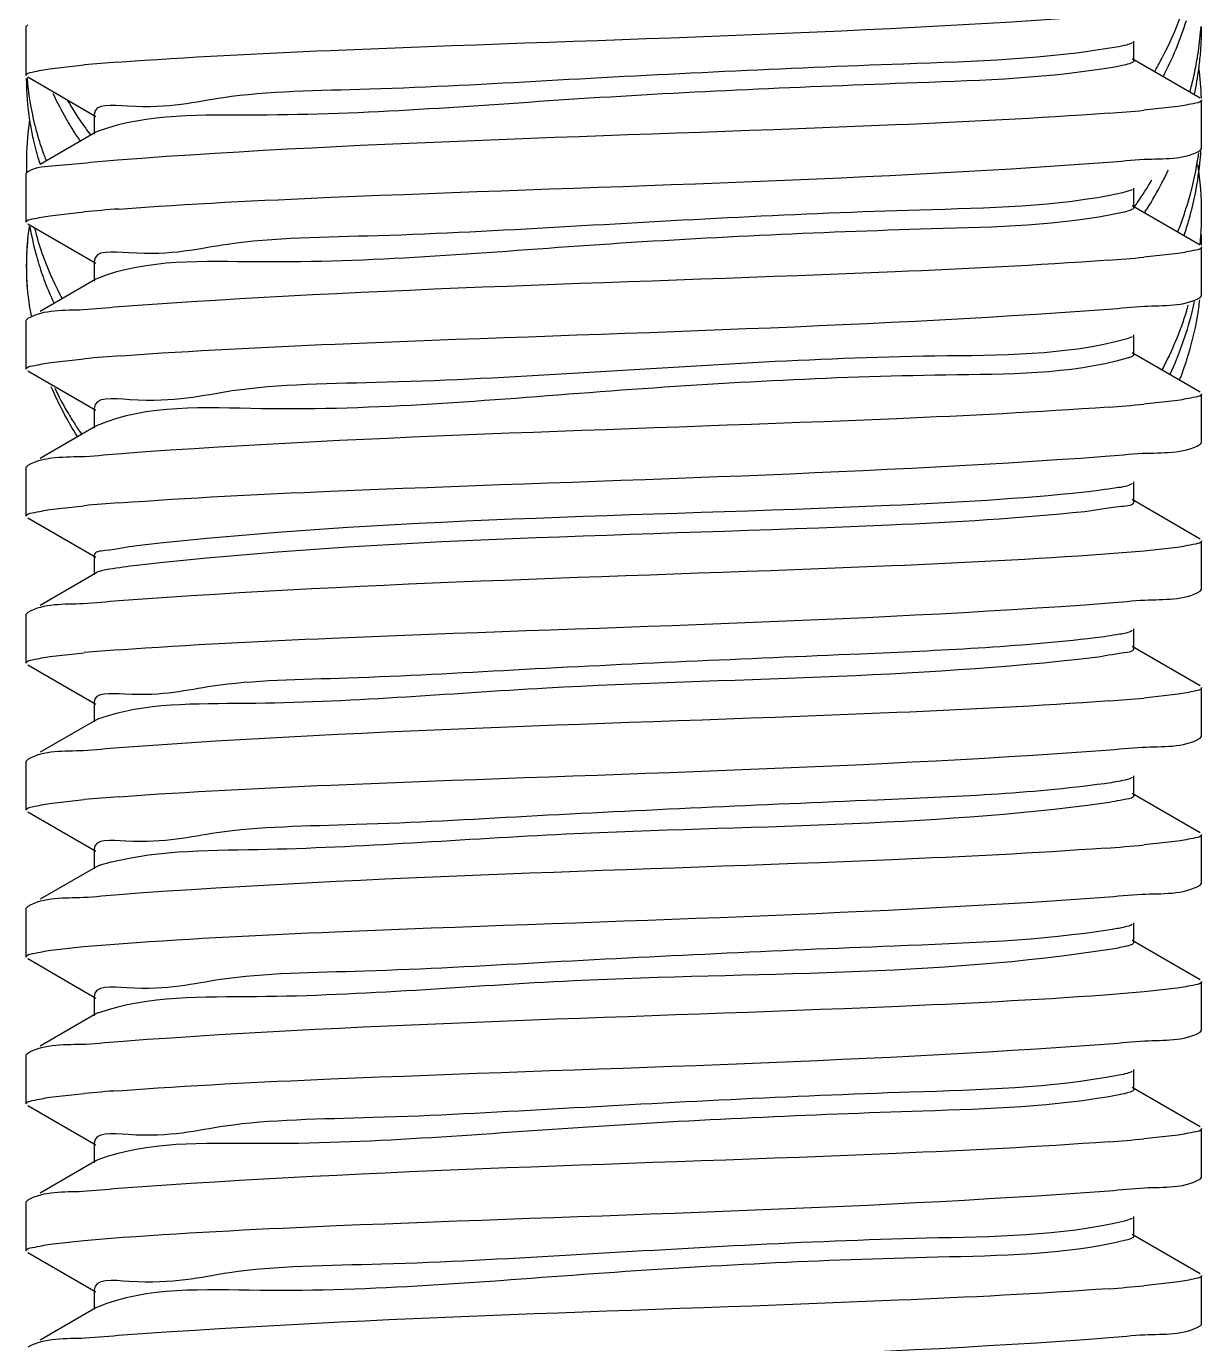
# Model space of a CAD drawing. Extents: x 921423 to 1291758, y 534425 to 1049953.
# Drawn here: x 1127829.6 to 1127884.3, y 865276.1 to 865337.3 of the extents above; entities that cross this region are included whole.
import ezdxf

# ---------------------------------------------------------------- set-up
doc = ezdxf.new("R2010")
doc.units = 0
doc.header["$LTSCALE"] = 1000
doc.header["$MEASUREMENT"] = 0
doc.layers.add('02___PRT_ALL_AXES', color=7, linetype='Continuous')

msp = doc.modelspace()

# ---------------------------------------------------------------- linework, layer by layer
at = {"color": 7, "linetype": 'Continuous'}
for p, q in [((1127829.693, 865337.366), (1127829.628, 865337.292)), ((1127829.628, 865335.015), (1127829.628, 865337.292)), ((1127881.114, 865335.698), (1127881.114, 865336.609)), ((1127830.71, 865335.322), (1127832.321, 865335.502)), ((1127884.204, 865333.951), (1127881.041, 865335.783)), ((1127829.693, 865334.94), (1127832.856, 865333.109)), ((1127884.141, 865335.345), (1127884.148, 865335.399)), ((1127884.268, 865331.6), (1127884.268, 865333.877)), ((1127832.783, 865333.194), (1127832.783, 865332.283)), ((1127883.167, 865333.567), (1127881.58, 865333.39)), ((1127832.856, 865332.368), (1127830.267, 865330.869)), ((1127832.936, 865332.405), (1127832.857, 865332.368)), ((1127830.153, 865331.249), (1127830.167, 865331.202)), ((1127830.446, 865331.33), (1127830.429, 865331.376)), ((1127884.204, 865331.525), (1127884.268, 865331.6)), ((1127829.693, 865330.536), (1127829.628, 865330.462)), ((1127829.628, 865328.185), (1127829.628, 865330.462)), ((1127881.04, 865329.694), (1127880.584, 865329.551)), ((1127881.114, 865328.868), (1127881.114, 865329.779)), ((1127884.204, 865327.121), (1127881.041, 865328.953)), ((1127883.799, 865328.743), (1127883.806, 865328.773)), ((1127830.721, 865328.493), (1127832.317, 865328.671)), ((1127829.693, 865328.11), (1127832.856, 865326.279)), ((1127883.57, 865327.938), (1127883.585, 865327.988)), ((1127884.268, 865324.77), (1127884.268, 865327.047)), ((1127832.783, 865326.364), (1127832.783, 865325.453)), ((1127883.175, 865326.738), (1127881.586, 865326.561)), ((1127829.628, 865326.173), (1127829.628, 865326.105)), ((1127832.856, 865325.538), (1127830.267, 865324.039)), ((1127832.939, 865325.576), (1127832.857, 865325.538)), ((1127884.204, 865324.695), (1127884.268, 865324.77)), ((1127829.693, 865323.707), (1127829.628, 865323.632)), ((1127829.628, 865321.355), (1127829.628, 865323.632)), ((1127881.04, 865322.864), (1127880.806, 865322.775)), ((1127881.114, 865322.038), (1127881.114, 865322.949)), ((1127884.204, 865320.292), (1127881.041, 865322.123)), ((1127830.762, 865321.669), (1127832.31, 865321.841)), ((1127829.693, 865321.28), (1127832.856, 865319.449)), ((1127884.268, 865317.94), (1127884.268, 865320.217)), ((1127883.165, 865319.907), (1127881.581, 865319.731)), ((1127832.783, 865319.534), (1127832.783, 865318.623)), ((1127832.856, 865318.708), (1127830.267, 865317.209)), ((1127832.919, 865318.738), (1127832.856, 865318.708)), ((1127884.204, 865317.865), (1127884.268, 865317.94)), ((1127829.693, 865316.877), (1127829.628, 865316.802)), ((1127829.628, 865314.525), (1127829.628, 865316.802)), ((1127881.114, 865315.208), (1127881.114, 865316.119)), ((1127884.204, 865313.462), (1127881.041, 865315.293)), ((1127830.726, 865314.834), (1127832.317, 865315.011)), ((1127829.693, 865314.45), (1127832.856, 865312.619)), ((1127881.591, 865312.902), (1127879.779, 865312.755)), ((1127883.126, 865313.071), (1127881.591, 865312.902)), ((1127884.268, 865311.11), (1127884.268, 865313.387)), ((1127832.783, 865312.704), (1127832.783, 865311.793)), ((1127832.856, 865311.878), (1127830.267, 865310.379)), ((1127884.204, 865311.035), (1127884.268, 865311.11)), ((1127829.693, 865310.047), (1127829.628, 865309.972)), ((1127829.628, 865307.695), (1127829.628, 865309.972)), ((1127881.114, 865308.378), (1127881.114, 865309.289)), ((1127830.725, 865308.004), (1127832.317, 865308.181)), ((1127884.204, 865306.632), (1127881.041, 865308.463)), ((1127829.693, 865307.62), (1127832.856, 865305.789)), ((1127883.178, 865306.249), (1127881.579, 865306.07)), ((1127884.268, 865304.28), (1127884.268, 865306.557)), ((1127832.783, 865305.874), (1127832.783, 865304.963)), ((1127832.856, 865305.048), (1127830.267, 865303.549)), ((1127832.984, 865305.103), (1127832.856, 865305.048)), ((1127884.204, 865304.205), (1127884.268, 865304.28)), ((1127829.693, 865303.217), (1127829.628, 865303.142)), ((1127829.628, 865300.865), (1127829.628, 865303.142)), ((1127881.114, 865301.548), (1127881.114, 865302.459)), ((1127830.707, 865301.172), (1127832.311, 865301.351)), ((1127884.204, 865299.802), (1127881.041, 865301.633)), ((1127829.693, 865300.79), (1127832.856, 865298.959)), ((1127883.161, 865299.416), (1127881.597, 865299.242)), ((1127884.268, 865297.45), (1127884.268, 865299.727)), ((1127832.783, 865299.044), (1127832.783, 865298.133)), ((1127832.856, 865298.218), (1127830.267, 865296.719)), ((1127833.021, 865298.286), (1127832.857, 865298.218)), ((1127884.204, 865297.375), (1127884.268, 865297.45)), ((1127829.693, 865296.387), (1127829.628, 865296.312)), ((1127829.628, 865294.035), (1127829.628, 865296.312)), ((1127881.114, 865294.718), (1127881.114, 865295.629)), ((1127830.768, 865294.35), (1127832.303, 865294.52)), ((1127832.303, 865294.52), (1127834.13, 865294.668)), ((1127884.204, 865292.972), (1127881.041, 865294.803)), ((1127829.693, 865293.96), (1127832.856, 865292.129)), ((1127884.268, 865290.62), (1127884.268, 865292.897)), ((1127832.783, 865292.214), (1127832.783, 865291.303)), ((1127881.595, 865292.412), (1127879.747, 865292.262)), ((1127883.128, 865292.582), (1127881.595, 865292.412)), ((1127832.958, 865291.434), (1127832.857, 865291.388)), ((1127832.856, 865291.388), (1127830.267, 865289.889)), ((1127884.204, 865290.545), (1127884.268, 865290.62)), ((1127829.693, 865289.557), (1127829.628, 865289.482)), ((1127829.628, 865287.205), (1127829.628, 865289.482)), ((1127881.114, 865287.888), (1127881.114, 865288.799)), ((1127884.204, 865286.142), (1127881.041, 865287.973)), ((1127829.693, 865287.13), (1127832.856, 865285.299)), ((1127830.716, 865287.513), (1127832.319, 865287.692)), ((1127884.268, 865283.79), (1127884.268, 865286.067)), ((1127832.783, 865285.384), (1127832.783, 865284.473)), ((1127883.171, 865285.758), (1127881.579, 865285.581)), ((1127832.856, 865284.558), (1127830.267, 865283.059)), ((1127832.955, 865284.603), (1127832.857, 865284.558)), ((1127884.204, 865283.715), (1127884.268, 865283.79)), ((1127829.693, 865282.727), (1127829.628, 865282.652)), ((1127829.628, 865280.375), (1127829.628, 865282.652)), ((1127881.04, 865281.884), (1127880.685, 865281.764)), ((1127881.114, 865281.058), (1127881.114, 865281.969)), ((1127832.299, 865280.86), (1127834.109, 865281.007)), ((1127884.204, 865279.312), (1127881.041, 865281.143)), ((1127830.741, 865280.687), (1127832.299, 865280.86)), ((1127829.693, 865280.3), (1127832.856, 865278.469)), ((1127884.268, 865276.96), (1127884.268, 865279.237)), ((1127832.783, 865278.554), (1127832.783, 865277.643)), ((1127883.192, 865278.931), (1127881.585, 865278.751)), ((1127832.856, 865277.728), (1127830.267, 865276.229)), ((1127832.93, 865277.763), (1127832.857, 865277.728)), ((1127884.204, 865276.885), (1127884.268, 865276.96))]:
    msp.add_line(p, q, dxfattribs=at)
for centre, radius, start, end in [((1127867.569, 865343.635), 16.787, 332.38838, 339.43993), ((1127869.341, 865338.26), 14.928, 351.846, 356.2867), ((1127869.497, 865337.283), 14.771, 355.5353, 359.99493), ((1127869.207, 865338.278), 15.063, 350.64003, 351.8499), ((1127869.348, 865337.294), 14.921, 352.70337, 355.53637), ((1127840.459, 865245.889), 89.982, 94.19792, 95.18889), ((1127866.764, 865344.046), 17.692, 330.43107, 331.70711), ((1127866.93, 865343.957), 17.503, 331.70877, 332.06198), ((1127867.002, 865343.918), 17.421, 332.06197, 332.42601), ((1127869.13, 865338.291), 15.14, 349.0418, 350.63967), ((1127842.542, 865335.866), 12.915, 184.28505, 194.08425), ((1127866.588, 865344.146), 17.894, 329.99364, 330.43264), ((1127868.984, 865338.32), 15.29, 345.77591, 349.03863), ((1127869.141, 865337.323), 15.13, 347.84052, 352.48893), ((1127869.388, 865333.41), 14.881, 2.08932, 7.53334), ((1127842.322, 865334.872), 12.694, 180.02636, 188.86428), ((1127868.818, 865338.362), 15.461, 344.56355, 345.77831), ((1127844.437, 865340.429), 14.941, 204.72672, 209.72324), ((1127845.489, 865342.008), 16.158, 210.24782, 215.73267), ((1127873.34, 865424.15), 91.133, 274.16321, 275.1878), ((1127842.303, 865330.998), 12.674, 171.89905, 179.97887), ((1127842.47, 865330.977), 12.842, 171.23841, 171.90996), ((1127842.516, 865334.9), 12.889, 188.85142, 189.81542), ((1127842.636, 865334.921), 13.011, 189.81946, 193.08109), ((1127842.835, 865335.934), 13.216, 194.0613, 195.3449), ((1127842.954, 865335.967), 13.339, 195.3456, 196.77793), ((1127845.051, 865340.775), 15.645, 209.70661, 211.99456), ((1127845.317, 865340.939), 15.958, 211.98843, 212.3803), ((1127846.194, 865342.503), 17.02, 215.69841, 217.04961), ((1127842.801, 865334.959), 13.18, 193.07947, 195.29782), ((1127843.056, 865335.998), 13.446, 196.77664, 197.22067), ((1127843.249, 865336.059), 13.649, 197.22693, 200.06654), ((1127845.429, 865341.01), 16.091, 212.38074, 213.08926), ((1127845.615, 865341.132), 16.313, 213.09015, 214.18599), ((1127833.341, 865331.394), 1.089, 109.96472, 111.82724), ((1127842.929, 865334.994), 13.313, 195.29646, 196.33914), ((1127843.084, 865335.04), 13.474, 196.54913, 197.92083), ((1127843.517, 865336.156), 13.933, 200.26671, 201.40137), ((1127869.067, 865333.472), 15.204, 345.78153, 352.20256), ((1127869.396, 865332.46), 14.872, 354.07196, 356.26019), ((1127842.182, 865331.003), 12.553, 180.00084, 182.13638), ((1127867.191, 865338.025), 17.209, 332.271, 334.49757), ((1127869.18, 865332.486), 15.089, 347.9337, 354.0596), ((1127869.389, 865328.583), 14.879, 0.02022, 8.83236), ((1127865.968, 865339.689), 18.617, 325.38357, 329.20206), ((1127866.548, 865338.369), 17.938, 327.82959, 332.25258), ((1127868.69, 865333.567), 15.594, 342.41355, 345.78461), ((1127840.529, 865238.236), 90.808, 94.17199, 95.18887), ((1127865.439, 865340.049), 19.257, 324.66063, 324.99582), ((1127865.52, 865339.993), 19.158, 324.99577, 325.39951), ((1127866.024, 865338.691), 18.553, 327.20312, 327.85011), ((1127868.268, 865333.701), 16.036, 339.38186, 342.03731), ((1127868.468, 865333.635), 15.826, 342.04253, 342.42049), ((1127868.953, 865332.532), 15.321, 345.79838, 347.94108), ((1127868.685, 865332.602), 15.598, 342.79148, 345.29681), ((1127868.853, 865332.557), 15.424, 345.30097, 345.6836), ((1127869.513, 865328.589), 14.755, 356.29028, 359.99667), ((1127842.344, 865326.164), 12.716, 171.64501, 177.54802), ((1127842.703, 865330.105), 13.079, 189.36639, 195.44678), ((1127842.832, 865331.104), 13.213, 194.03207, 195.29641), ((1127843.165, 865331.2), 13.559, 195.3162, 200.39773), ((1127868.016, 865333.795), 16.305, 338.29271, 339.3859), ((1127868.432, 865332.68), 15.863, 341.29634, 342.60487), ((1127869.409, 865328.595), 14.86, 354.53631, 356.29189), ((1127869.549, 865327.623), 14.719, 358.04486, 359.99927), ((1127842.186, 865326.173), 12.558, 177.55823, 179.9989), ((1127842.937, 865330.167), 13.322, 195.43489, 196.40077), ((1127843.003, 865330.186), 13.391, 196.40017, 196.66388), ((1127843.263, 865330.267), 13.662, 196.67753, 200.78851), ((1127844.032, 865331.535), 14.489, 200.44246, 208.40818), ((1127873.303, 865417.741), 91.555, 274.14649, 275.19053), ((1127842.156, 865326.173), 12.528, 180.00002, 180.30728), ((1127842.177, 865326.174), 12.548, 180.30753, 181.50947), ((1127842.204, 865326.174), 12.576, 181.5093, 182.21602), ((1127842.251, 865326.176), 12.623, 182.21693, 184.33673), ((1127842.299, 865326.18), 12.671, 184.33573, 184.836), ((1127842.446, 865326.195), 12.818, 184.84799, 190.56833), ((1127843.804, 865330.474), 14.241, 200.79279, 205.0496), ((1127868.952, 865327.703), 15.323, 345.78042, 347.93101), ((1127868.568, 865328.774), 15.721, 342.51146, 343.57242), ((1127840.731, 865229.039), 93.183, 94.10288, 95.18516), ((1127844.532, 865326.957), 15.049, 205.54178, 210.1204), ((1127873.326, 865410.656), 91.3, 274.15757, 275.18771), ((1127845.127, 865327.298), 15.734, 210.1074, 212.42835), ((1127845.4, 865327.469), 16.056, 212.42194, 212.81138), ((1127845.499, 865327.533), 16.174, 212.8116, 213.38186), ((1127845.686, 865327.657), 16.398, 213.38336, 214.5998), ((1127840.54, 865224.446), 90.938, 94.16845, 95.18814), ((1127840.538, 865217.646), 90.908, 94.16941, 95.18818), ((1127873.382, 865396.331), 90.632, 274.17697, 275.18896), ((1127840.552, 865210.659), 91.066, 94.16001, 95.19244), ((1127873.139, 865392.332), 93.474, 274.08736, 275.19138), ((1127833.611, 865296.451), 1.927, 106.44247, 107.81104), ((1127833.412, 865290.223), 1.294, 108.82004, 110.5379), ((1127840.491, 865197.707), 90.355, 94.18636, 95.18864), ((1127873.361, 865376.087), 90.879, 274.17077, 275.18796), ((1127873.361, 865369.247), 90.869, 274.166, 275.19254)]:
    msp.add_arc(centre, radius, start, end, dxfattribs=at)
for points, knots in [([(1127833.872, 865335.629), (1127837.16, 865335.873), (1127852.523, 865336.624), (1127867.908, 865336.922), (1127879.956, 865337.811)], [0, 0, 0, 0, 0.214431, 1, 1, 1, 1]), ([(1127880.304, 865336.327), (1127877.045, 865335.755), (1127868.182, 865335.51), (1127856.515, 865334.923), (1127846.202, 865334.326), (1127839.187, 865334.26), (1127835.937, 865333.352), (1127832.787, 865333.727), (1127832.783, 865333.194)], [0, 0, 0, 0, 0.208314, 0.556741, 0.729964, 0.872592, 0.966425, 1, 1, 1, 1]), ([(1127881.04, 865336.524), (1127880.957, 865336.476), (1127880.709, 865336.405), (1127880.461, 865336.354), (1127880.304, 865336.327)], [0, 0, 0, 0, 0.376053, 1, 1, 1, 1]), ([(1127881.113, 865335.698), (1127881.113, 865335.615), (1127880.735, 865335.504), (1127880.508, 865335.452), (1127880.304, 865335.416)], [0, 0, 0, 0, 0.284875, 1, 1, 1, 1]), ([(1127829.628, 865335.015), (1127829.628, 865335.119), (1127830.158, 865335.211), (1127830.439, 865335.283), (1127830.71, 865335.322)], [0, 0, 0, 0, 0.274937, 1, 1, 1, 1]), ([(1127880.304, 865335.416), (1127877.247, 865334.88), (1127868.875, 865334.608), (1127855.525, 865334.041), (1127842.979, 865332.964), (1127835.293, 865333.264), (1127832.969, 865332.418)], [0, 0, 0, 0, 0.196272, 0.527834, 0.84365, 1, 1, 1, 1]), ([(1127884.268, 865333.877), (1127884.268, 865333.771), (1127883.729, 865333.679), (1127883.444, 865333.606), (1127883.167, 865333.567)], [0, 0, 0, 0, 0.274601, 1, 1, 1, 1]), ([(1127879.956, 865333.258), (1127876.653, 865333.014), (1127861.291, 865332.264), (1127845.905, 865331.97), (1127833.872, 865331.076)], [0, 0, 0, 0, 0.215366, 1, 1, 1, 1]), ([(1127879.923, 865330.979), (1127880.481, 865331.019), (1127881.886, 865331.2), (1127883.44, 865331.086), (1127884.203, 865331.525)], [0, 0, 0, 0, 0.38848, 1, 1, 1, 1]), ([(1127833.872, 865331.076), (1127832.909, 865331.004), (1127831.549, 865330.815), (1127830.076, 865330.756), (1127829.694, 865330.536)], [0, 0, 0, 0, 0.686393, 1, 1, 1, 1]), ([(1127833.923, 865328.803), (1127837.211, 865329.046), (1127852.546, 865329.794), (1127867.902, 865330.095), (1127879.923, 865330.979)], [0, 0, 0, 0, 0.214799, 1, 1, 1, 1]), ([(1127880.584, 865329.551), (1127877.499, 865328.884), (1127868.705, 865328.776), (1127857.097, 865328.108), (1127846.605, 865327.515), (1127839.392, 865327.453), (1127836.046, 865326.514), (1127832.785, 865326.915), (1127832.783, 865326.364)], [0, 0, 0, 0, 0.197523, 0.546874, 0.723198, 0.869167, 0.965506, 1, 1, 1, 1]), ([(1127881.113, 865328.868), (1127881.113, 865328.81), (1127880.88, 865328.706), (1127880.719, 865328.669), (1127880.584, 865328.64)], [0, 0, 0, 0, 0.297907, 1, 1, 1, 1]), ([(1127829.628, 865328.185), (1127829.628, 865328.29), (1127830.163, 865328.382), (1127830.446, 865328.454), (1127830.721, 865328.493)], [0, 0, 0, 0, 0.274752, 1, 1, 1, 1]), ([(1127880.584, 865328.64), (1127877.678, 865328.012), (1127869.337, 865327.864), (1127855.93, 865327.23), (1127843.18, 865326.078), (1127835.272, 865326.502), (1127832.939, 865325.576)], [0, 0, 0, 0, 0.186784, 0.520359, 0.84235, 1, 1, 1, 1]), ([(1127884.268, 865327.047), (1127884.268, 865326.942), (1127883.733, 865326.85), (1127883.45, 865326.777), (1127883.175, 865326.738)], [0, 0, 0, 0, 0.274732, 1, 1, 1, 1]), ([(1127879.923, 865326.425), (1127876.624, 865326.183), (1127861.29, 865325.435), (1127845.933, 865325.137), (1127833.923, 865324.249)], [0, 0, 0, 0, 0.215509, 1, 1, 1, 1]), ([(1127879.945, 865324.15), (1127880.499, 865324.191), (1127881.897, 865324.37), (1127883.444, 865324.259), (1127884.203, 865324.695)], [0, 0, 0, 0, 0.388393, 1, 1, 1, 1]), ([(1127833.923, 865324.249), (1127833.372, 865324.209), (1127831.984, 865324.031), (1127830.448, 865324.14), (1127829.694, 865323.707)], [0, 0, 0, 0, 0.38831, 1, 1, 1, 1]), ([(1127834.064, 865321.983), (1127837.366, 865322.224), (1127852.66, 865322.968), (1127867.977, 865323.268), (1127879.945, 865324.15)], [0, 0, 0, 0, 0.216208, 1, 1, 1, 1]), ([(1127880.806, 865322.775), (1127877.928, 865321.961), (1127869.182, 865322.095), (1127857.677, 865321.282), (1127847.011, 865320.705), (1127839.597, 865320.646), (1127836.162, 865319.675), (1127832.781, 865320.103), (1127832.783, 865319.534)], [0, 0, 0, 0, 0.186288, 0.536533, 0.716094, 0.865568, 0.964542, 1, 1, 1, 1]), ([(1127881.113, 865322.038), (1127881.113, 865321.999), (1127880.99, 865321.915), (1127880.885, 865321.887), (1127880.806, 865321.864)], [0, 0, 0, 0, 0.320077, 1, 1, 1, 1]), ([(1127829.628, 865321.355), (1127829.628, 865321.464), (1127830.185, 865321.554), (1127830.477, 865321.629), (1127830.762, 865321.669)], [0, 0, 0, 0, 0.274062, 1, 1, 1, 1]), ([(1127880.806, 865321.864), (1127878.088, 865321.096), (1127869.772, 865321.171), (1127856.37, 865320.397), (1127843.409, 865319.203), (1127835.274, 865319.736), (1127832.919, 865318.738)], [0, 0, 0, 0, 0.176522, 0.51169, 0.840168, 1, 1, 1, 1]), ([(1127884.268, 865320.217), (1127884.268, 865320.111), (1127883.727, 865320.019), (1127883.442, 865319.946), (1127883.165, 865319.907)], [0, 0, 0, 0, 0.274571, 1, 1, 1, 1]), ([(1127879.945, 865319.597), (1127876.666, 865319.355), (1127861.372, 865318.609), (1127846.056, 865318.303), (1127834.064, 865317.43)], [0, 0, 0, 0, 0.214714, 1, 1, 1, 1]), ([(1127879.779, 865317.308), (1127880.356, 865317.35), (1127881.808, 865317.535), (1127883.415, 865317.412), (1127884.203, 865317.865)], [0, 0, 0, 0, 0.388851, 1, 1, 1, 1]), ([(1127834.064, 865317.43), (1127833.494, 865317.388), (1127832.06, 865317.205), (1127830.472, 865317.324), (1127829.694, 865316.877)], [0, 0, 0, 0, 0.388708, 1, 1, 1, 1]), ([(1127833.93, 865315.143), (1127837.2, 865315.385), (1127852.484, 865316.131), (1127867.789, 865316.44), (1127879.779, 865317.308)], [0, 0, 0, 0, 0.21429, 1, 1, 1, 1]), ([(1127881.04, 865316.034), (1127880.824, 865315.908), (1127880.056, 865315.805), (1127879.328, 865315.695), (1127878.832, 865315.643)], [0, 0, 0, 0, 0.334937, 1, 1, 1, 1]), ([(1127878.832, 865315.643), (1127875.817, 865315.323), (1127861.118, 865314.504), (1127846.366, 865314.465), (1127834.758, 865313.146)], [0, 0, 0, 0, 0.206066, 1, 1, 1, 1]), ([(1127829.628, 865314.525), (1127829.628, 865314.631), (1127830.166, 865314.722), (1127830.45, 865314.795), (1127830.726, 865314.834)], [0, 0, 0, 0, 0.274675, 1, 1, 1, 1]), ([(1127878.832, 865314.732), (1127875.817, 865314.412), (1127861.118, 865313.594), (1127846.366, 865313.555), (1127834.758, 865312.236)], [0, 0, 0, 0, 0.206066, 1, 1, 1, 1]), ([(1127881.113, 865315.208), (1127881.114, 865315), (1127879.945, 865314.961), (1127879.402, 865314.792), (1127878.832, 865314.732)], [0, 0, 0, 0, 0.266311, 1, 1, 1, 1]), ([(1127834.758, 865313.146), (1127834.264, 865313.09), (1127833.787, 865312.948), (1127832.782, 865312.886), (1127832.783, 865312.704)], [0, 0, 0, 0, 0.732092, 1, 1, 1, 1]), ([(1127884.268, 865313.387), (1127884.268, 865313.277), (1127883.707, 865313.188), (1127883.413, 865313.111), (1127883.126, 865313.071)], [0, 0, 0, 0, 0.273913, 1, 1, 1, 1]), ([(1127834.758, 865312.236), (1127834.334, 865312.187), (1127833.705, 865312.09), (1127833.046, 865311.988), (1127832.856, 865311.878)], [0, 0, 0, 0, 0.660111, 1, 1, 1, 1]), ([(1127879.779, 865312.755), (1127876.471, 865312.515), (1127861.187, 865311.771), (1127845.881, 865311.473), (1127833.93, 865310.59)], [0, 0, 0, 0, 0.216791, 1, 1, 1, 1]), ([(1127879.984, 865310.493), (1127880.533, 865310.534), (1127881.918, 865310.712), (1127883.451, 865310.602), (1127884.203, 865311.035)], [0, 0, 0, 0, 0.388284, 1, 1, 1, 1]), ([(1127833.93, 865310.59), (1127833.378, 865310.549), (1127831.988, 865310.371), (1127830.449, 865310.481), (1127829.694, 865310.047)], [0, 0, 0, 0, 0.388335, 1, 1, 1, 1]), ([(1127833.928, 865308.313), (1127837.225, 865308.557), (1127852.578, 865309.306), (1127867.953, 865309.603), (1127879.984, 865310.493)], [0, 0, 0, 0, 0.215098, 1, 1, 1, 1]), ([(1127881.041, 865309.204), (1127880.866, 865309.103), (1127880.271, 865309.003), (1127879.699, 865308.912), (1127879.316, 865308.867)], [0, 0, 0, 0, 0.343232, 1, 1, 1, 1]), ([(1127879.316, 865308.867), (1127875.698, 865308.437), (1127866.693, 865308.04), (1127854.999, 865307.547), (1127845.177, 865306.96), (1127838.664, 865306.88), (1127835.673, 865306.053), (1127832.782, 865306.362), (1127832.784, 865305.874)], [0, 0, 0, 0, 0.234227, 0.580164, 0.745965, 0.88067, 0.968589, 1, 1, 1, 1]), ([(1127829.628, 865307.695), (1127829.628, 865307.801), (1127830.166, 865307.892), (1127830.45, 865307.965), (1127830.725, 865308.004)], [0, 0, 0, 0, 0.274682, 1, 1, 1, 1]), ([(1127879.316, 865307.956), (1127870.865, 865306.952), (1127857.592, 865307.026), (1127842.306, 865305.656), (1127835.157, 865305.864), (1127832.984, 865305.103)], [0, 0, 0, 0, 0.549921, 0.851211, 1, 1, 1, 1]), ([(1127881.113, 865308.378), (1127881.114, 865308.211), (1127880.206, 865308.136), (1127879.766, 865308.01), (1127879.316, 865307.956)], [0, 0, 0, 0, 0.269121, 1, 1, 1, 1]), ([(1127884.268, 865306.557), (1127884.268, 865306.452), (1127883.735, 865306.36), (1127883.452, 865306.288), (1127883.178, 865306.249)], [0, 0, 0, 0, 0.274803, 1, 1, 1, 1]), ([(1127879.984, 865305.94), (1127876.69, 865305.696), (1127861.337, 865304.947), (1127845.962, 865304.649), (1127833.928, 865303.76)], [0, 0, 0, 0, 0.214898, 1, 1, 1, 1]), ([(1127833.928, 865303.76), (1127833.377, 865303.719), (1127831.987, 865303.541), (1127830.449, 865303.651), (1127829.694, 865303.217)], [0, 0, 0, 0, 0.388327, 1, 1, 1, 1]), ([(1127833.946, 865301.485), (1127837.22, 865301.726), (1127852.506, 865302.472), (1127867.814, 865302.779), (1127879.802, 865303.65)], [0, 0, 0, 0, 0.214542, 1, 1, 1, 1]), ([(1127879.802, 865303.65), (1127880.376, 865303.691), (1127881.82, 865303.876), (1127883.419, 865303.754), (1127884.203, 865304.205)], [0, 0, 0, 0, 0.388831, 1, 1, 1, 1]), ([(1127879.744, 865302.091), (1127876.252, 865301.618), (1127867.292, 865301.259), (1127855.589, 865300.741), (1127845.572, 865300.148), (1127838.865, 865300.074), (1127835.773, 865299.215), (1127832.785, 865299.55), (1127832.784, 865299.044)], [0, 0, 0, 0, 0.224495, 0.571413, 0.739998, 0.877661, 0.967782, 1, 1, 1, 1]), ([(1127881.04, 865302.374), (1127880.905, 865302.296), (1127880.46, 865302.203), (1127880.028, 865302.13), (1127879.744, 865302.091)], [0, 0, 0, 0, 0.353542, 1, 1, 1, 1]), ([(1127881.114, 865301.548), (1127881.114, 865301.418), (1127880.436, 865301.319), (1127880.088, 865301.227), (1127879.744, 865301.18)], [0, 0, 0, 0, 0.273392, 1, 1, 1, 1]), ([(1127829.628, 865300.865), (1127829.628, 865300.969), (1127830.156, 865301.061), (1127830.436, 865301.133), (1127830.707, 865301.172)], [0, 0, 0, 0, 0.274967, 1, 1, 1, 1]), ([(1127879.744, 865301.18), (1127871.462, 865300.058), (1127858.226, 865300.192), (1127842.779, 865298.919), (1127835.416, 865298.994), (1127833.065, 865298.299)], [0, 0, 0, 0, 0.536061, 0.842785, 1, 1, 1, 1]), ([(1127884.268, 865299.727), (1127884.268, 865299.62), (1127883.725, 865299.529), (1127883.439, 865299.456), (1127883.161, 865299.416)], [0, 0, 0, 0, 0.274455, 1, 1, 1, 1]), ([(1127879.802, 865299.096), (1127876.497, 865298.857), (1127861.211, 865298.113), (1127845.902, 865297.813), (1127833.946, 865296.931)], [0, 0, 0, 0, 0.216545, 1, 1, 1, 1]), ([(1127833.946, 865296.931), (1127833.392, 865296.89), (1127831.996, 865296.711), (1127830.452, 865296.823), (1127829.694, 865296.387)], [0, 0, 0, 0, 0.388405, 1, 1, 1, 1]), ([(1127879.747, 865296.816), (1127880.328, 865296.858), (1127881.79, 865297.044), (1127883.409, 865296.919), (1127884.203, 865297.375)], [0, 0, 0, 0, 0.388954, 1, 1, 1, 1]), ([(1127834.13, 865294.668), (1127837.41, 865294.905), (1127852.616, 865295.645), (1127867.843, 865295.956), (1127879.747, 865296.816)], [0, 0, 0, 0, 0.216013, 1, 1, 1, 1]), ([(1127880.115, 865295.315), (1127876.765, 865294.785), (1127867.864, 865294.488), (1127856.176, 865293.932), (1127845.97, 865293.335), (1127839.069, 865293.267), (1127835.876, 865292.377), (1127832.787, 865292.737), (1127832.784, 865292.214)], [0, 0, 0, 0, 0.214366, 0.562247, 0.733734, 0.874498, 0.966936, 1, 1, 1, 1]), ([(1127881.04, 865295.544), (1127880.939, 865295.486), (1127880.625, 865295.405), (1127880.314, 865295.347), (1127880.115, 865295.315)], [0, 0, 0, 0, 0.366681, 1, 1, 1, 1]), ([(1127881.113, 865294.718), (1127881.113, 865294.619), (1127880.635, 865294.509), (1127880.367, 865294.444), (1127880.115, 865294.405)], [0, 0, 0, 0, 0.279746, 1, 1, 1, 1]), ([(1127829.628, 865294.035), (1127829.628, 865294.144), (1127830.189, 865294.234), (1127830.482, 865294.31), (1127830.768, 865294.35)], [0, 0, 0, 0, 0.273953, 1, 1, 1, 1]), ([(1127880.115, 865294.405), (1127871.853, 865293.098), (1127858.425, 865293.464), (1127842.885, 865292.006), (1127835.321, 865292.241), (1127832.995, 865291.447)], [0, 0, 0, 0, 0.531437, 0.84384, 1, 1, 1, 1]), ([(1127884.268, 865292.897), (1127884.268, 865292.788), (1127883.708, 865292.698), (1127883.414, 865292.622), (1127883.128, 865292.582)], [0, 0, 0, 0, 0.273934, 1, 1, 1, 1]), ([(1127879.747, 865292.262), (1127876.463, 865292.025), (1127861.257, 865291.286), (1127846.029, 865290.976), (1127834.13, 865290.115)], [0, 0, 0, 0, 0.216278, 1, 1, 1, 1]), ([(1127879.971, 865290.002), (1127880.522, 865290.043), (1127881.911, 865290.221), (1127883.448, 865290.111), (1127884.203, 865290.545)], [0, 0, 0, 0, 0.388304, 1, 1, 1, 1]), ([(1127834.13, 865290.115), (1127833.552, 865290.073), (1127832.096, 865289.887), (1127830.484, 865290.011), (1127829.694, 865289.557)], [0, 0, 0, 0, 0.388902, 1, 1, 1, 1]), ([(1127833.895, 865287.821), (1127837.187, 865288.065), (1127852.547, 865288.815), (1127867.929, 865289.112), (1127879.971, 865290.002)], [0, 0, 0, 0, 0.214716, 1, 1, 1, 1]), ([(1127880.429, 865288.54), (1127877.24, 865287.932), (1127868.407, 865287.736), (1127856.76, 865287.12), (1127846.371, 865286.524), (1127839.274, 865286.46), (1127835.982, 865285.539), (1127832.787, 865285.925), (1127832.783, 865285.384)], [0, 0, 0, 0, 0.203823, 0.552642, 0.727155, 0.87117, 0.966043, 1, 1, 1, 1]), ([(1127881.04, 865288.714), (1127880.969, 865288.674), (1127880.764, 865288.609), (1127880.558, 865288.564), (1127880.429, 865288.54)], [0, 0, 0, 0, 0.383917, 1, 1, 1, 1]), ([(1127881.113, 865287.888), (1127881.113, 865287.816), (1127880.8, 865287.707), (1127880.602, 865287.662), (1127880.429, 865287.629)], [0, 0, 0, 0, 0.289583, 1, 1, 1, 1]), ([(1127829.628, 865287.205), (1127829.628, 865287.31), (1127830.161, 865287.402), (1127830.443, 865287.474), (1127830.716, 865287.513)], [0, 0, 0, 0, 0.274834, 1, 1, 1, 1]), ([(1127880.429, 865287.629), (1127877.432, 865287.058), (1127869.071, 865286.83), (1127855.69, 865286.241), (1127843.06, 865285.129), (1127835.28, 865285.483), (1127832.955, 865284.603)], [0, 0, 0, 0, 0.192381, 0.524853, 0.843231, 1, 1, 1, 1]), ([(1127884.268, 865286.067), (1127884.268, 865285.961), (1127883.731, 865285.87), (1127883.447, 865285.797), (1127883.171, 865285.758)], [0, 0, 0, 0, 0.274668, 1, 1, 1, 1]), ([(1127879.971, 865285.449), (1127876.672, 865285.205), (1127861.312, 865284.456), (1127845.93, 865284.16), (1127833.895, 865283.268)], [0, 0, 0, 0, 0.215136, 1, 1, 1, 1]), ([(1127879.963, 865283.172), (1127880.515, 865283.212), (1127881.907, 865283.391), (1127883.447, 865283.28), (1127884.203, 865283.715)], [0, 0, 0, 0, 0.388363, 1, 1, 1, 1]), ([(1127833.895, 865283.268), (1127833.348, 865283.227), (1127831.968, 865283.05), (1127830.443, 865283.158), (1127829.694, 865282.727)], [0, 0, 0, 0, 0.388224, 1, 1, 1, 1]), ([(1127834.109, 865281.007), (1127837.417, 865281.246), (1127852.702, 865281.99), (1127868.01, 865282.289), (1127879.963, 865283.172)], [0, 0, 0, 0, 0.216727, 1, 1, 1, 1]), ([(1127880.685, 865281.764), (1127877.682, 865281.044), (1127868.913, 865281.02), (1127857.341, 865280.301), (1127846.776, 865279.713), (1127839.478, 865279.653), (1127836.095, 865278.7), (1127832.783, 865279.113), (1127832.783, 865278.554)], [0, 0, 0, 0, 0.192848, 0.542579, 0.720249, 0.867673, 0.965105, 1, 1, 1, 1]), ([(1127881.113, 865281.058), (1127881.113, 865281.009), (1127880.931, 865280.912), (1127880.794, 865280.879), (1127880.685, 865280.853)], [0, 0, 0, 0, 0.305772, 1, 1, 1, 1]), ([(1127829.628, 865280.375), (1127829.628, 865280.482), (1127830.174, 865280.573), (1127830.462, 865280.647), (1127830.741, 865280.687)], [0, 0, 0, 0, 0.274367, 1, 1, 1, 1]), ([(1127880.685, 865280.853), (1127877.852, 865280.174), (1127869.525, 865280.103), (1127856.112, 865279.422), (1127843.274, 865278.248), (1127835.27, 865278.72), (1127832.93, 865277.763)], [0, 0, 0, 0, 0.182551, 0.516838, 0.841522, 1, 1, 1, 1]), ([(1127884.268, 865279.237), (1127884.268, 865279.133), (1127883.742, 865279.041), (1127883.463, 865278.97), (1127883.192, 865278.931)], [0, 0, 0, 0, 0.275017, 1, 1, 1, 1]), ([(1127879.963, 865278.618), (1127876.691, 865278.377), (1127861.406, 865277.631), (1127846.099, 865277.323), (1127834.109, 865276.453)], [0, 0, 0, 0, 0.214372, 1, 1, 1, 1]), ([(1127879.969, 865276.342), (1127880.52, 865276.383), (1127881.91, 865276.561), (1127883.448, 865276.451), (1127884.203, 865276.885)], [0, 0, 0, 0, 0.388319, 1, 1, 1, 1]), ([(1127834.109, 865276.453), (1127833.533, 865276.412), (1127832.085, 865276.227), (1127830.48, 865276.349), (1127829.694, 865275.897)], [0, 0, 0, 0, 0.388876, 1, 1, 1, 1]), ([(1127833.916, 865274.163), (1127837.21, 865274.406), (1127852.562, 865275.156), (1127867.936, 865275.453), (1127879.969, 865276.342)], [0, 0, 0, 0, 0.214927, 1, 1, 1, 1])]:
    msp.add_open_spline(points, degree=3, knots=knots, dxfattribs=at)
for points in [[(1127882.478, 865334.954), (1127882.912, 865335.793), (1127883.278, 865336.671), (1127883.562, 865337.572)], [(1127883.562, 865324.05), (1127883.266, 865323.11), (1127882.88, 865322.195), (1127882.422, 865321.322)], [(1127882.803, 865321.129), (1127883.221, 865322.031), (1127883.561, 865322.975), (1127883.805, 865323.939)]]:
    msp.add_open_spline(points, degree=3, dxfattribs=at)
at = {"layer": '02___PRT_ALL_AXES', "color": 7, "linetype": 'Continuous'}
for p, q in [((1127829.628, 865335.015), (1127829.628, 865337.292)), ((1127884.268, 865331.6), (1127884.268, 865333.877)), ((1127829.628, 865328.185), (1127829.628, 865330.462)), ((1127884.268, 865324.77), (1127884.268, 865327.047)), ((1127829.628, 865326.173), (1127829.628, 865326.105)), ((1127829.628, 865321.355), (1127829.628, 865323.632)), ((1127884.268, 865317.94), (1127884.268, 865320.217)), ((1127829.628, 865314.525), (1127829.628, 865316.802)), ((1127884.268, 865311.11), (1127884.268, 865313.387)), ((1127829.628, 865307.695), (1127829.628, 865309.972)), ((1127884.268, 865304.28), (1127884.268, 865306.557)), ((1127829.628, 865300.865), (1127829.628, 865303.142)), ((1127884.268, 865297.45), (1127884.268, 865299.727)), ((1127829.628, 865294.035), (1127829.628, 865296.312)), ((1127884.268, 865290.62), (1127884.268, 865292.897)), ((1127829.628, 865287.205), (1127829.628, 865289.482)), ((1127884.268, 865283.79), (1127884.268, 865286.067)), ((1127829.628, 865280.375), (1127829.628, 865282.652)), ((1127884.268, 865276.96), (1127884.268, 865279.237))]:
    msp.add_line(p, q, dxfattribs=at)
for centre, radius, start, end in [((1127843.395, 865326.097), 13.767, 172.1103, 177.16226), ((1127843.262, 865326.105), 13.634, 177.16702, 179.99886), ((1127843.245, 865326.105), 13.617, 180.00025, 181.39902), ((1127843.293, 865326.106), 13.664, 181.39966, 183.69349), ((1127843.342, 865326.109), 13.714, 183.69263, 184.45126), ((1127870.379, 865326.128), 13.89, 350.36186, 353.62002), ((1127869.98, 865326.204), 14.297, 342.08508, 350.32897), ((1127869.39, 865326.392), 14.916, 338.76752, 341.42536), ((1127869.602, 865326.32), 14.692, 341.4311, 341.8398), ((1127869.647, 865326.305), 14.644, 341.83987, 342.11069), ((1127869.17, 865326.476), 15.152, 338.346, 338.77329)]:
    msp.add_arc(centre, radius, start, end, dxfattribs=at)
msp.add_open_spline([(1127832.001, 865318.231), (1127831.538, 865318.965), (1127831.129, 865319.737), (1127830.788, 865320.536)], degree=3, dxfattribs=at)

doc.saveas('drawing.dxf')
